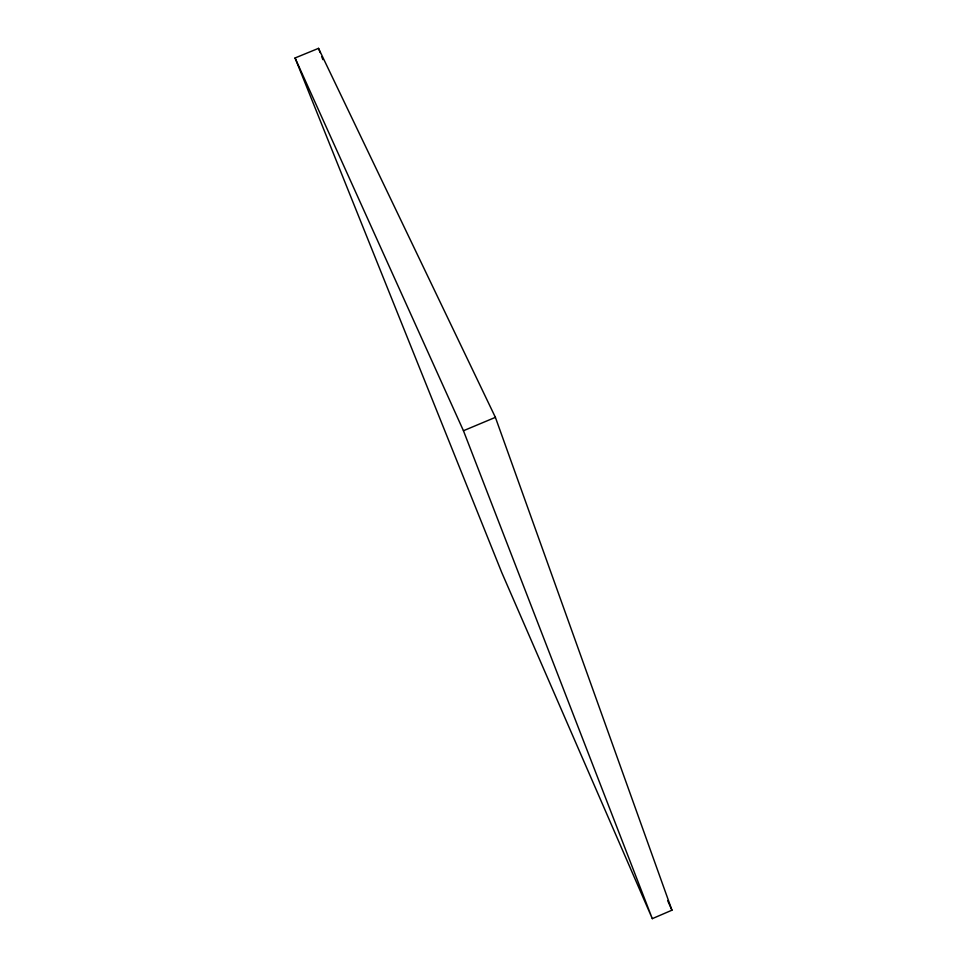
<?xml version="1.0" encoding="UTF-8"?>
<svg xmlns="http://www.w3.org/2000/svg" width="967" height="967" viewBox="0 0 967 967"><rect width="100%" height="100%" fill="white"/><g stroke="black" fill="none" stroke-linecap="round" stroke-linejoin="round"><path stroke-width="1.45" d="M652.302 918.65L671.944 910.201L495.394 417.357L318.53 48.35L295.056 57.972L501.74 572.5L652.302 918.65L463.447 430.738L295.056 57.972M463.447 430.738L495.394 417.357M667.629 900.555L671.944 910.201M318.53 48.35L320.162 52.581M321.793 56.811L322.881 59.628"/></g></svg>
